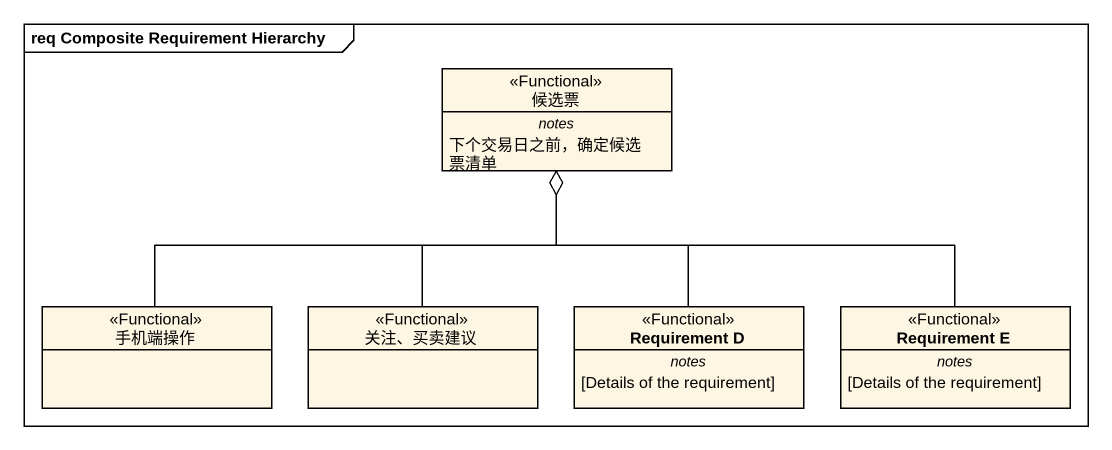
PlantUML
@startuml
mainframe req Composite Requirement Hierarchy
hide circle
hide empty members
class 候选票 <<Functional>> {
  -- notes --
  下个交易日之前，确定候选票清单
}
class 手机端操作 <<Functional>>
class "关注、买卖建议" as 关注_买卖建议 <<Functional>>
class "Requirement D" as Requirement_D <<Functional>> {
  -- notes --
  [Details of the requirement]
}
class "Requirement E" as Requirement_E <<Functional>> {
  -- notes --
  [Details of the requirement]
}
手机端操作 -right-o 候选票
关注_买卖建议 -up-o 候选票
Requirement_D -up-o 候选票
Requirement_E -left-o 候选票
@enduml
